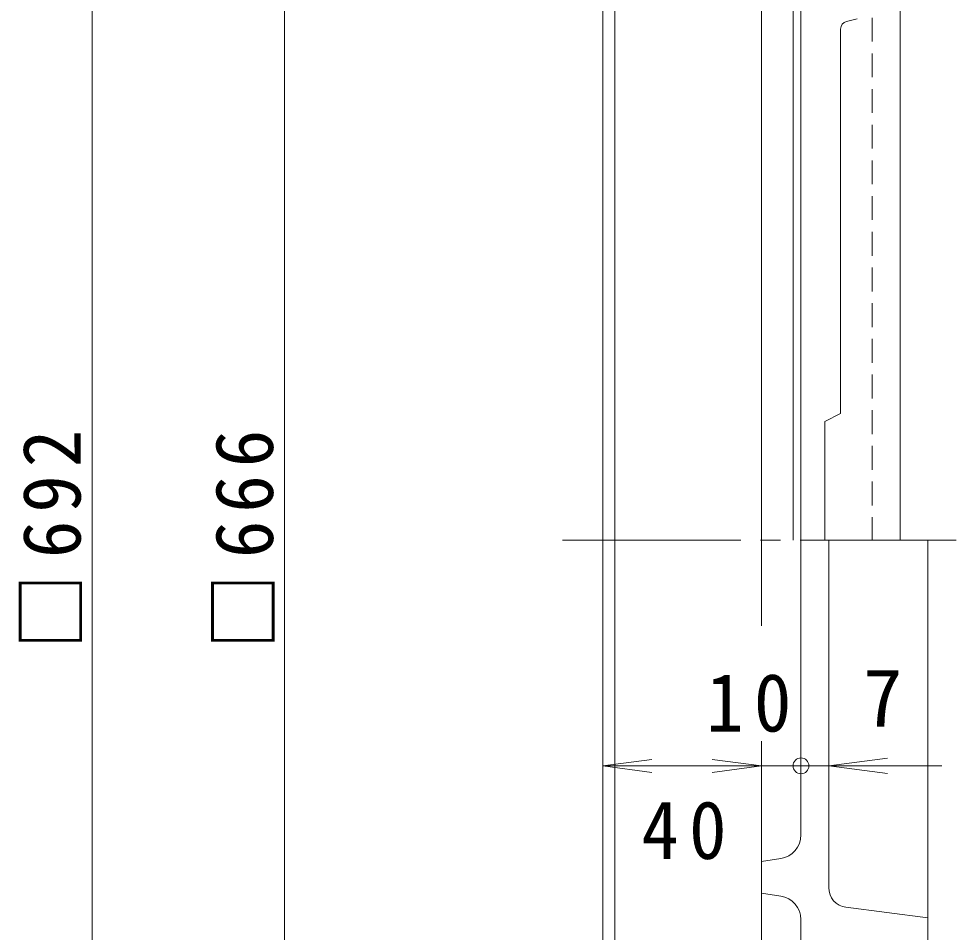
# Model space of a CAD drawing. Units: millimetres, scale not verified. Extents: x -960 to 939, y -687 to 688.
# Drawn here: x 339.1 to 575.7, y -53.9 to 176.5 of the extents above; entities that cross this region are included whole.
import ezdxf
from ezdxf.enums import TextEntityAlignment as Align

# ---------------------------------------------------------------- set-up
doc = ezdxf.new("R2010")
doc.units = ezdxf.units.MM
doc.header["$LTSCALE"] = 5
doc.header["$PDMODE"] = 32
doc.header["$PDSIZE"] = 4
doc.linetypes.add('CHAIN2', pattern=[12, 9, -1, 1, -1])
doc.linetypes.add('DASHED1', pattern=[1.8, 1.2, -0.6])
for name, color, linetype, lineweight in [('3-0', 2, 'Continuous', 9), ('3-1', 2, 'Continuous', 9), ('3-2', 3, 'Continuous', 9), ('3-4', 7, 'Continuous', 9), ('3-5', 7, 'Continuous', 9), ('3-6', 6, 'Continuous', 9)]:
    doc.layers.add(name, color=color, linetype=linetype, lineweight=lineweight)
doc.styles.add('ＭＳ ゴシック', font='')
doc.styles.get('ＭＳ ゴシック').set_extended_font_data('MS Gothic')

msp = doc.modelspace()

# ---------------------------------------------------------------- linework, layer by layer
at = {"layer": '3-0', "color": 7, "linetype": 'CHAIN2'}
msp.add_line((476.354, 44.932), (575.71, 44.932), dxfattribs=at)
at = {"layer": '3-1', "linetype": 'DASHED1'}
msp.add_line((554.527, 356.722), (554.527, 44.932), dxfattribs=at)
at = {"layer": '3-1'}
for p, q in [((561.527, 344.932), (561.527, 44.932)), ((548.041, 175.811), (550.739, 176.485)), ((546.527, 76.932), (546.527, 173.871))]:
    msp.add_line(p, q, dxfattribs=at)
msp.add_lwpolyline([(546.527, 76.932), (542.527, 74.932), (542.527, 44.932)], dxfattribs=at)
msp.add_arc((548.527, 173.871), 2, 104.03624, 180, dxfattribs=at)
at = {"layer": '3-2'}
for p, q in [((489.527, 374.732), (489.527, 44.932)), ((534.527, 330.432), (534.527, 44.932)), ((526.527, 297.232), (526.527, 23.344)), ((536.527, 287.309), (536.527, 44.932)), ((489.527, -284.868), (489.527, 44.932)), ((536.527, -29.401), (536.527, 44.932)), ((543.527, -42.676), (543.527, 44.932)), ((568.527, 44.932), (568.527, -124.145)), ((526.527, -5.773), (526.527, -208.822)), ((531.417, -35.334), (526.527, -36.068)), ((531.417, -44.801), (526.527, -44.068)), ((547.882, -47.634), (568.527, -50.318)), ((536.527, -50.735), (536.527, -187.747))]:
    msp.add_line(p, q, dxfattribs=at)
for centre, radius, start, end in [((530.527, -29.401), 6, 278.53077, 0), ((530.527, -50.735), 6, 0, 81.46923), ((548.527, -42.676), 5, 180, 262.59309)]:
    msp.add_arc(centre, radius, start, end, dxfattribs=at)
at = {"layer": '3-4'}
for p, q in [((357.645, -301.068), (357.645, 390.932)), ((406.198, -288.068), (406.198, 377.932)), ((486.527, -11.973), (498.92, -10.342)), ((486.527, -10.473), (486.527, -11.994)), ((526.527, -11.973), (514.134, -10.342)), ((543.527, -11.973), (558.398, -10.015)), ((572.079, -11.973), (486.527, -11.973)), ((486.527, -11.973), (498.92, -13.605)), ((526.527, -11.973), (514.134, -13.605)), ((543.527, -11.973), (558.398, -13.931))]:
    msp.add_line(p, q, dxfattribs=at)
at = {"layer": '3-5'}
msp.add_point((536.527, -11.973), dxfattribs=at)
at = {"layer": '3-6'}
for p in [(486.527, 365.732), (486.527, -275.868)]:
    msp.add_line(p, (486.527, 44.932), dxfattribs=at)

# ---------------------------------------------------------------- texts
at = {"layer": '3-4', "color": 2, "style": 'ＭＳ ゴシック'}
msp.add_text('7', height=14.66, rotation=0.001, dxfattribs=at).set_placement((552.178, -6.508), align=Align.BOTTOM_LEFT)
at = {"layer": '3-4', "color": 2, "char_height": 14.66, "attachment_point": 7, "rotation": 90, "style": 'ＭＳ ゴシック'}
for s, insert in [('\\T1.21;\\W0.95;□692', (355.145, 17.432)), ('\\T1.21;\\W0.95;□666', (403.698, 17.432))]:
    msp.add_mtext(s, dxfattribs=dict(at, insert=insert))
at = {"layer": '3-4', "color": 2, "char_height": 14.66, "attachment_point": 7, "style": 'ＭＳ ゴシック'}
for s, insert in [('\\T1.27;\\W0.95;10', (512.606, -3.555)), ('\\T1.27;\\W0.95;40', (496.248, -35.687))]:
    msp.add_mtext(s, dxfattribs=dict(at, insert=insert))

doc.saveas('drawing.dxf')
